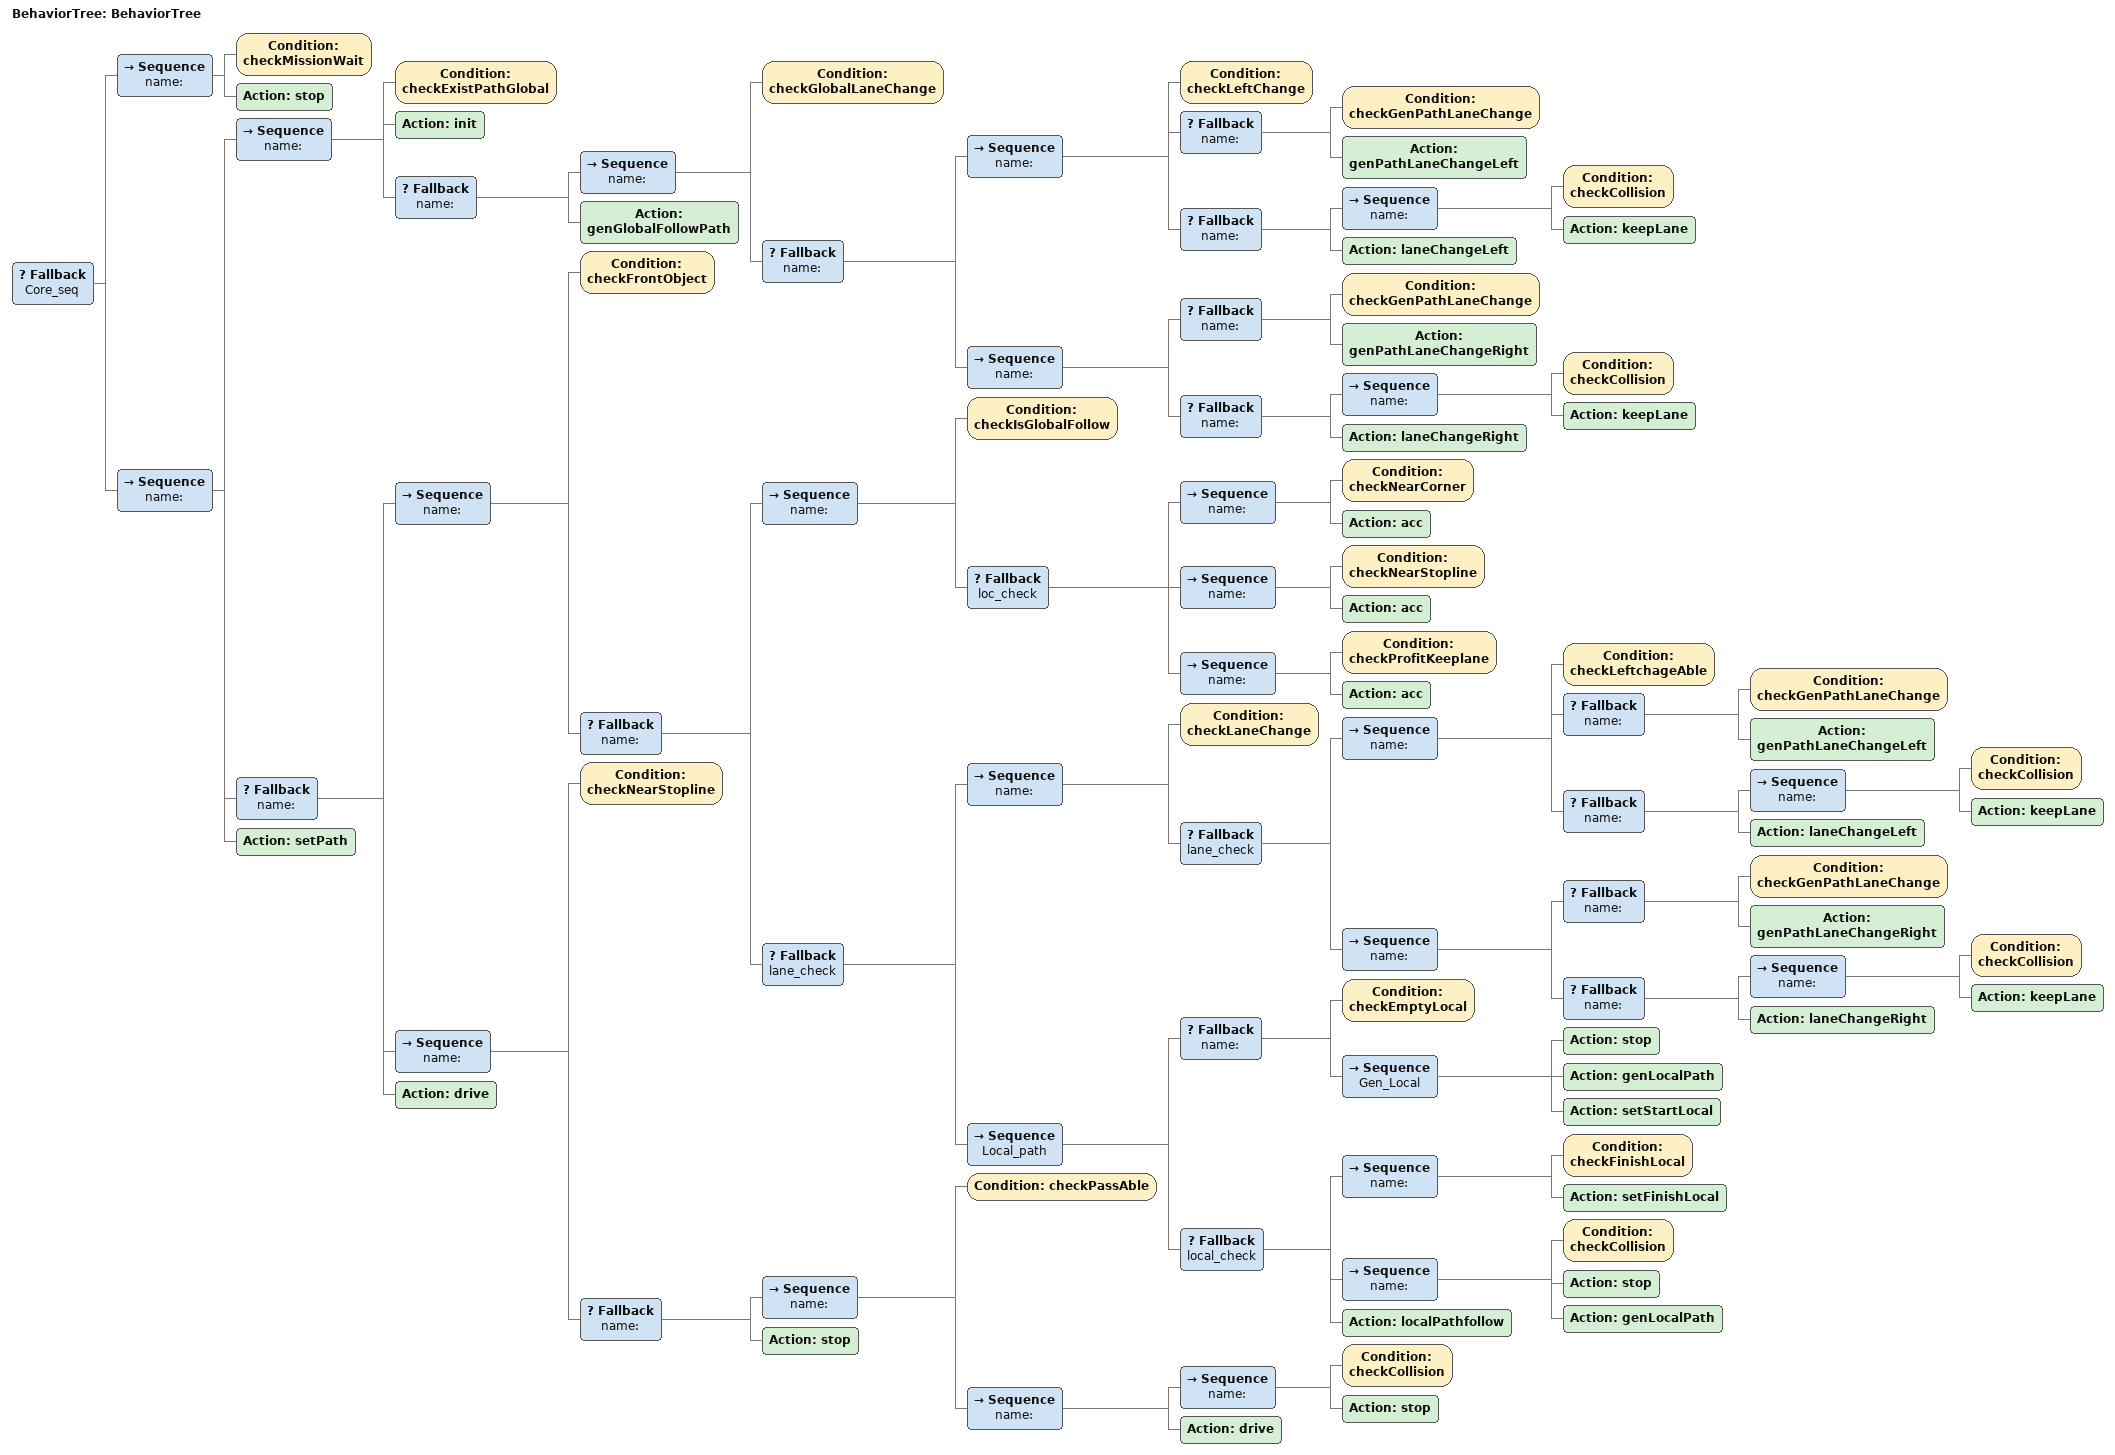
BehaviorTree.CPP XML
<?xml version="1.0"?>
<root main_tree_to_execute="BehaviorTree">
    <BehaviorTree ID="BehaviorTree">
        <Fallback name="Core_seq">
            <Sequence name="">
                <Condition ID="checkMissionWait"/>
                <Action ID="stop"/>
            </Sequence>
            <Sequence name="">
                <Sequence name="">
                    <Condition ID="checkExistPathGlobal"/>
                    <Action ID="init"/>
                    <Fallback name="">
                        <Sequence name="">
                            <Condition ID="checkGlobalLaneChange"/>
                            <Fallback name="">
                                <Sequence name="">
                                    <Condition ID="checkLeftChange"/>
                                    <Fallback name="">
                                        <Condition ID="checkGenPathLaneChange"/>
                                        <Action ID="genPathLaneChangeLeft"/>
                                    </Fallback>
                                    <Fallback name="">
                                        <Sequence name="">
                                            <Condition ID="checkCollision"/>
                                            <Action ID="keepLane"/>
                                        </Sequence>
                                        <Action ID="laneChangeLeft"/>
                                    </Fallback>
                                </Sequence>
                                <Sequence name="">
                                    <Fallback name="">
                                        <Condition ID="checkGenPathLaneChange"/>
                                        <Action ID="genPathLaneChangeRight"/>
                                    </Fallback>
                                    <Fallback name="">
                                        <Sequence name="">
                                            <Condition ID="checkCollision"/>
                                            <Action ID="keepLane"/>
                                        </Sequence>
                                        <Action ID="laneChangeRight"/>
                                    </Fallback>
                                </Sequence>
                            </Fallback>
                        </Sequence>
                        <Action ID="genGlobalFollowPath"/>
                    </Fallback>
                </Sequence>
                <Fallback name="">
                    <Sequence name="">
                        <Condition ID="checkFrontObject"/>
                        <Fallback name="">
                            <Sequence name="">
                                <Condition ID="checkIsGlobalFollow"/>
                                <Fallback name="loc_check">
                                    <Sequence name="">
                                        <Condition ID="checkNearCorner"/>
                                        <Action ID="acc"/>
                                    </Sequence>
                                    <Sequence name="">
                                        <Condition ID="checkNearStopline"/>
                                        <Action ID="acc"/>
                                    </Sequence>
                                    <Sequence name="">
                                        <Condition ID="checkProfitKeeplane"/>
                                        <Action ID="acc"/>
                                    </Sequence>
                                </Fallback>
                            </Sequence>
                            <Fallback name="lane_check">
                                <Sequence name="">
                                    <Condition ID="checkLaneChange"/>
                                    <Fallback name="lane_check">
                                        <Sequence name="">
                                            <Condition ID="checkLeftchageAble"/>
                                            <Fallback name="">
                                                <Condition ID="checkGenPathLaneChange"/>
                                                <Action ID="genPathLaneChangeLeft"/>
                                            </Fallback>
                                            <Fallback name="">
                                                <Sequence name="">
                                                    <Condition ID="checkCollision"/>
                                                    <Action ID="keepLane"/>
                                                </Sequence>
                                                <Action ID="laneChangeLeft"/>
                                            </Fallback>
                                        </Sequence>
                                        <Sequence name="">
                                            <Fallback name="">
                                                <Condition ID="checkGenPathLaneChange"/>
                                                <Action ID="genPathLaneChangeRight"/>
                                            </Fallback>
                                            <Fallback name="">
                                                <Sequence name="">
                                                    <Condition ID="checkCollision"/>
                                                    <Action ID="keepLane"/>
                                                </Sequence>
                                                <Action ID="laneChangeRight"/>
                                            </Fallback>
                                        </Sequence>
                                    </Fallback>
                                </Sequence>
                                <Sequence name="Local_path">
                                    <Fallback name="">
                                        <Condition ID="checkEmptyLocal"/>
                                        <Sequence name="Gen_Local">
                                            <Action ID="stop"/>
                                            <Action ID="genLocalPath"/>
                                            <Action ID="setStartLocal"/>
                                        </Sequence>
                                    </Fallback>
                                    <Fallback name="local_check">
                                        <Sequence name="">
                                            <Condition ID="checkFinishLocal"/>
                                            <Action ID="setFinishLocal"/>
                                        </Sequence>
                                        <Sequence name="">
                                            <Condition ID="checkCollision"/>
                                            <Action ID="stop"/>
                                            <Action ID="genLocalPath"/>
                                        </Sequence>
                                        <Action ID="localPathfollow"/>
                                    </Fallback>
                                </Sequence>
                            </Fallback>
                        </Fallback>
                    </Sequence>
                    <Sequence name="">
                        <Condition ID="checkNearStopline"/>
                        <Fallback name="">
                            <Sequence name="">
                                <Condition ID="checkPassAble"/>
                                <Sequence name="">
                                    <Sequence name="">
                                        <Condition ID="checkCollision"/>
                                        <Action ID="stop"/>
                                    </Sequence>
                                    <Action ID="drive"/>
                                </Sequence>
                            </Sequence>
                            <Action ID="stop"/>
                        </Fallback>
                    </Sequence>
                    <Action ID="drive"/>
                </Fallback>
                <Action ID="setPath"/>
            </Sequence>
        </Fallback>
    </BehaviorTree>
</root>
